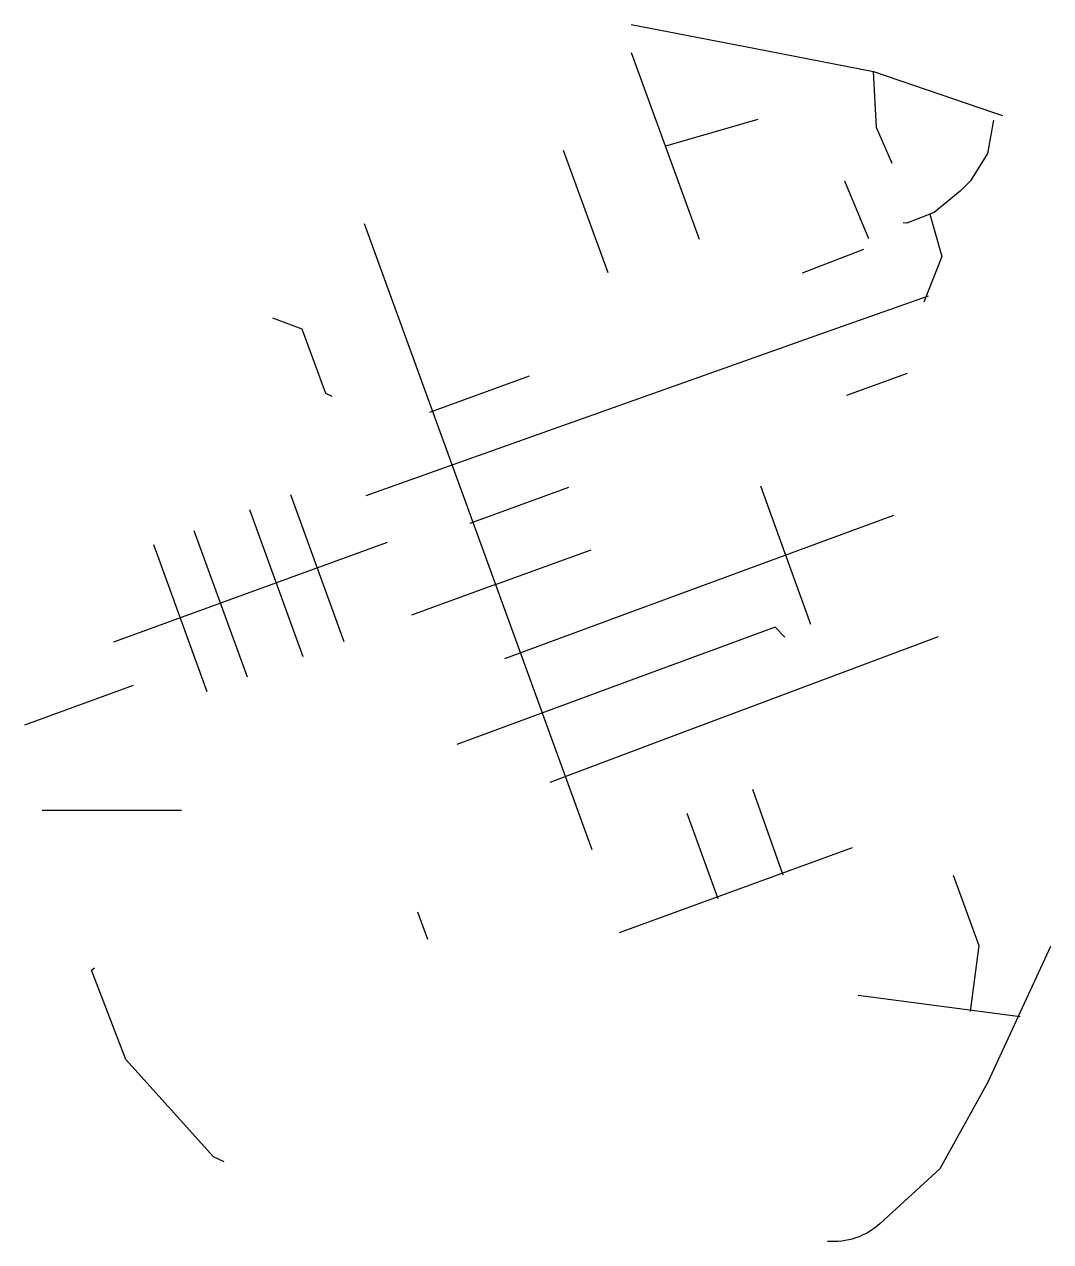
# Model space of a CAD drawing. Extents: x 654968 to 657790, y 9235956 to 9239302.
import ezdxf

# ---------------------------------------------------------------- set-up
doc = ezdxf.new("R2010")
doc.units = 0
doc.header["$MEASUREMENT"] = 0
doc.layers.add('Platform_line', color=1, linetype='CONTINUOUS')

msp = doc.modelspace()

# ---------------------------------------------------------------- linework, layer by layer
at = {"layer": 'Platform_line', "color": 35, "linetype": 'Continuous'}
for points in [[(656636.9, 9239301.6), (656978.9, 9239235)], [(656978.9, 9239235), (657303.5, 9239172.2), (657305.4, 9239171)], [(656825, 9238710.1), (656637.4, 9239223.2)], [(657303.5, 9239172.2), (657633, 9239059.6), (657658, 9239051.2)], [(657354.9, 9238919.6), (657311.9, 9239017.9), (657303.5, 9239172.2)], [(656985, 9239039.8), (656731.2, 9238966.7)], [(657633, 9239038.7), (657616.3, 9238947), (657570.4, 9238871.9), (657541.2, 9238842.7), (657470.3, 9238784.3), (657395.3, 9238755.1), (657385.2, 9238756.2)], [(656573.9, 9238618.4), (656451, 9238954.6)], [(657290, 9238712.5), (657224.1, 9238870.4)], [(657457.8, 9238780.2), (657491.2, 9238663.4), (657441.2, 9238538.3)], [(655902.5, 9238754.3), (656263.4, 9237761.9)], [(657276.1, 9238682.4), (657106.7, 9238617.7)], [(657329.7, 9238511.5), (657454.7, 9238555.8)], [(657171.1, 9238455.2), (657329.7, 9238511.5)], [(655814.8, 9238278.7), (655797.6, 9238286.6), (655731.7, 9238463.9), (655651.1, 9238494.2)], [(656407.7, 9238184.3), (657171.1, 9238455.2)], [(656083.5, 9238235.9), (656357, 9238335.7)], [(657395.7, 9238342), (657229, 9238281.4)], [(655908.2, 9238007.1), (656407.7, 9238184.3)], [(656464.3, 9238028.8), (656193, 9237930.1)], [(657130.6, 9237651.7), (656993.3, 9238032.7)], [(655700, 9238009.2), (655847, 9237605.1)], [(655587.2, 9237968.2), (655734.2, 9237564.1)], [(656594.4, 9237671.1), (657359.3, 9237952.6)], [(655434.4, 9237910.5), (655580.7, 9237508.3)], [(655966.1, 9237877.2), (655213.5, 9237603.5)], [(655323, 9237872.1), (655469.8, 9237467.9)], [(656263.4, 9237761.9), (656526.6, 9237857.6)], [(656263.4, 9237761.9), (656033.2, 9237678.2)], [(656263.4, 9237761.9), (656528.4, 9237033.6)], [(656289.4, 9237558.8), (656594.4, 9237671.1)], [(657059.7, 9237617.3), (657032.5, 9237644.5), (656654.7, 9237505.4)], [(657480.9, 9237618.2), (657086.5, 9237470.3)], [(656654.7, 9237505.4), (656157.4, 9237322.1)], [(655267.6, 9237484.7), (654968.1, 9237375.8)], [(657086.5, 9237470.3), (656717.7, 9237332.1)], [(656717.7, 9237332.1), (656413.4, 9237217.9)], [(656970.5, 9237199.7), (657054.3, 9236964.1)], [(655400.4, 9237140.8), (655016.9, 9237140.8)], [(656789.8, 9237134), (656875.3, 9236899)], [(656605.2, 9236806), (657245.3, 9237038.9)], [(657522.3, 9236963.3), (657592.7, 9236769.8), (657568.7, 9236588.1)], [(656078.1, 9236786.2), (656050.6, 9236861.8)], [(655517.4, 9236175.4), (655488, 9236189.2), (655247.1, 9236456.3), (655152.4, 9236701.8), (655160.6, 9236708.3)], [(657260.7, 9236633.7), (657706.9, 9236574.9)]]:
    msp.add_lwpolyline(points, dxfattribs=at)
msp.add_lwpolyline([(657790.4, 9236767.2), (657617.8, 9236394.3), (657485.4, 9236156.2), (657321.6, 9236006, -0.209494), (657176.4, 9235956.6)], format="xyb", dxfattribs=at)

doc.saveas('drawing.dxf')
